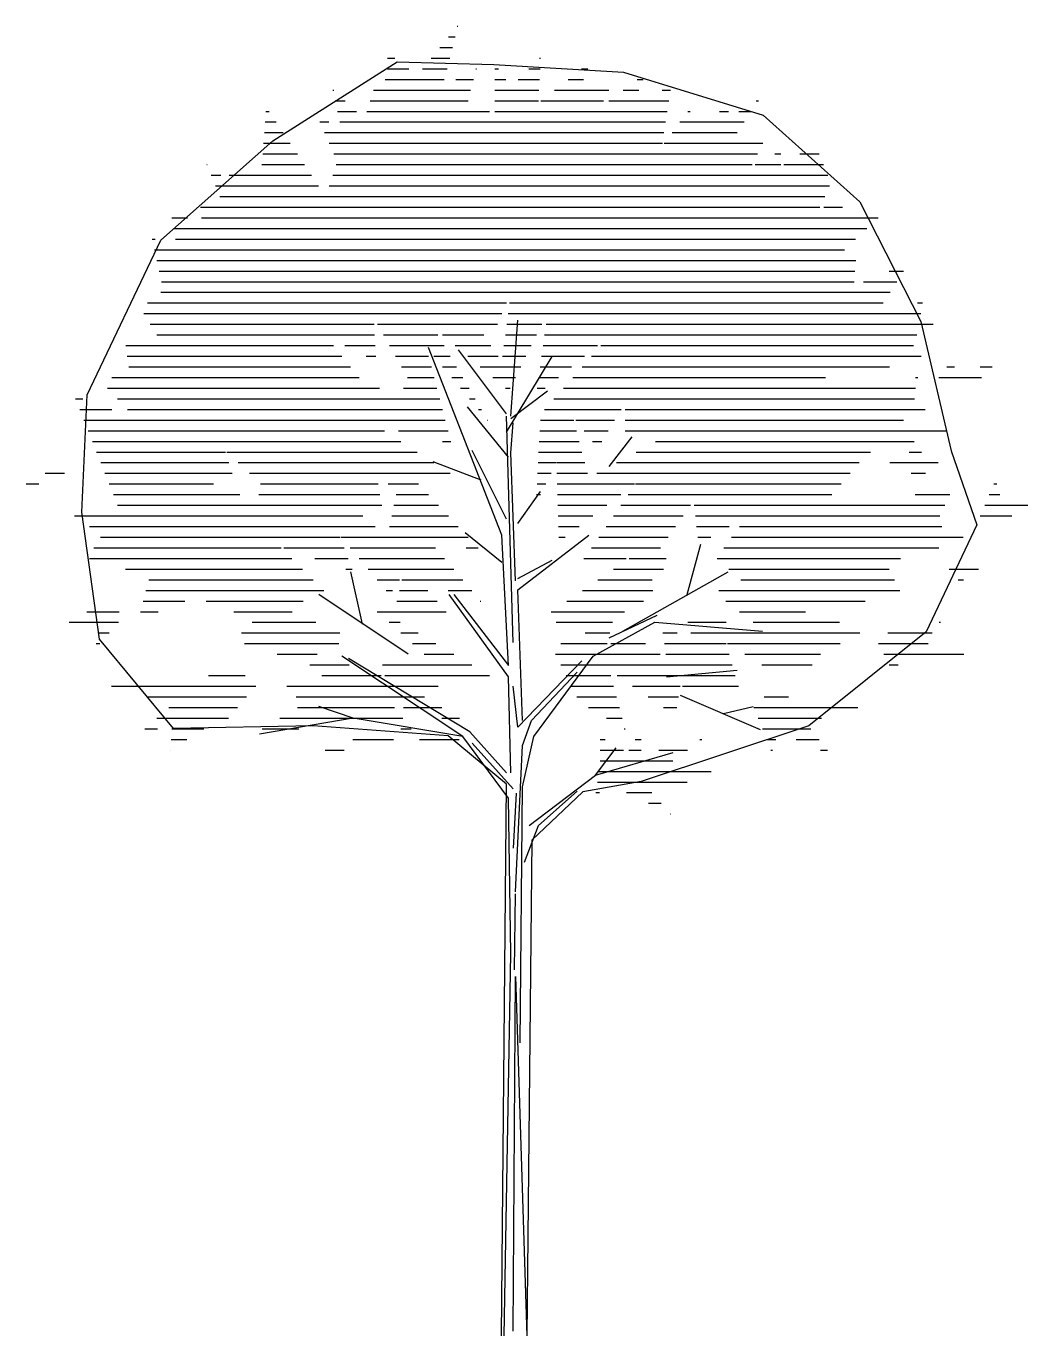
# Model space of a CAD drawing. Extents: x -3.44 to 3.62, y 0 to 9.23.
import ezdxf

# ---------------------------------------------------------------- set-up
doc = ezdxf.new("R2010")
doc.units = 0
doc.header["$LTSCALE"] = 1.2
doc.header["$MEASUREMENT"] = 0

# ---------------------------------------------------------------- blocks, each defined once
blk = doc.blocks.new('*X0')
at = {"color": 0}
for p, q in [((7.465, 14.3), (7.472, 14.3)), ((7.384, 14.2), (7.446, 14.2)), ((7.302, 14.1), (7.42, 14.1)), ((6.81, 14), (6.88, 14)), ((7.22, 14), (7.395, 14)), ((8.238, 14), (8.248, 14)), ((6.788, 13.8), (7.343, 13.8)), ((6.81, 13.9), (7.01, 13.9)), ((7.138, 13.9), (7.369, 13.9)), ((7.453, 13.8), (7.618, 13.8)), ((7.64, 13.9), (7.646, 13.9)), ((7.819, 13.9), (7.852, 13.9)), ((7.819, 13.8), (7.922, 13.8)), ((8.038, 13.8), (8.238, 13.8)), ((8.138, 13.9), (8.243, 13.9)), ((8.506, 13.8), (8.651, 13.8)), ((8.634, 13.9), (8.693, 13.9)), ((9.156, 13.8), (9.211, 13.8)), ((6.296, 13.7), (6.305, 13.7)), ((6.677, 13.7), (7.589, 13.7)), ((7.819, 13.7), (8.233, 13.7)), ((8.379, 13.7), (8.888, 13.7)), ((9.023, 13.7), (9.17, 13.7)), ((9.389, 13.7), (9.468, 13.7)), ((6.318, 13.6), (6.413, 13.6)), ((6.646, 13.6), (7.567, 13.6)), ((7.819, 13.6), (8.228, 13.6)), ((8.251, 13.6), (8.838, 13.6)), ((8.889, 13.6), (9.453, 13.6)), ((10.272, 13.6), (10.294, 13.6)), ((5.668, 13.5), (5.697, 13.5)), ((6.341, 13.5), (6.52, 13.5)), ((6.616, 13.5), (7.767, 13.5)), ((7.819, 13.5), (9.438, 13.5)), ((9.632, 13.5), (9.652, 13.5)), ((9.929, 13.5), (10.013, 13.5)), ((10.112, 13.5), (10.228, 13.5)), ((5.653, 13.3), (5.83, 13.3)), ((5.661, 13.4), (5.763, 13.4)), ((6.175, 13.4), (6.259, 13.4)), ((6.218, 13.3), (9.407, 13.3)), ((6.363, 13.4), (9.422, 13.4)), ((9.483, 13.3), (10.095, 13.3)), ((9.557, 13.4), (10.161, 13.4)), ((5.645, 13.2), (5.896, 13.2)), ((6.261, 13.2), (9.392, 13.2)), ((9.408, 13.2), (10.335, 13.2)), ((5.637, 13.1), (5.963, 13.1)), ((6.304, 13.1), (10.285, 13.1)), ((10.448, 13.1), (10.504, 13.1)), ((10.685, 13.1), (10.865, 13.1)), ((5.113, 13), (5.114, 13)), ((5.63, 13), (6.03, 13)), ((6.329, 13), (10.235, 13)), ((10.263, 13), (10.504, 13)), ((10.535, 13), (10.907, 13)), ((5.153, 12.9), (5.243, 12.9)), ((5.193, 12.8), (6.163, 12.8)), ((5.322, 12.9), (6.096, 12.9)), ((6.263, 12.8), (10.964, 12.8)), ((6.296, 12.9), (10.948, 12.9)), ((5.233, 12.7), (10.918, 12.7)), ((5.053, 12.6), (10.873, 12.6)), ((10.908, 12.6), (11.084, 12.6)), ((4.784, 12.5), (4.931, 12.5)), ((5.062, 12.5), (11.419, 12.5)), ((4.801, 12.4), (11.314, 12.4)), ((4.6, 12.3), (4.626, 12.3)), ((4.621, 12.2), (11.102, 12.2)), ((4.817, 12.3), (11.208, 12.3)), ((4.643, 12.1), (11.21, 12.1)), ((4.665, 12), (11.202, 12)), ((11.522, 12), (11.658, 12)), ((4.687, 11.9), (11.195, 11.9)), ((11.282, 11.9), (11.595, 11.9)), ((4.556, 11.7), (7.928, 11.7)), ((4.68, 11.8), (11.531, 11.8)), ((7.956, 11.7), (11.467, 11.7)), ((11.79, 11.7), (11.835, 11.7)), ((4.519, 11.6), (7.885, 11.6)), ((7.943, 11.6), (8.311, 11.6)), ((8.312, 11.6), (11.82, 11.6)), ((4.581, 11.5), (6.684, 11.5)), ((6.715, 11.5), (7.842, 11.5)), ((7.93, 11.5), (8.261, 11.5)), ((8.299, 11.5), (11.937, 11.5)), ((4.644, 11.4), (6.689, 11.4)), ((6.772, 11.4), (7.283, 11.4)), ((7.328, 11.4), (7.714, 11.4)), ((7.917, 11.4), (8.211, 11.4)), ((8.285, 11.4), (11.782, 11.4)), ((4.351, 11.3), (6.301, 11.3)), ((4.364, 11.2), (6.382, 11.2)), ((6.408, 11.3), (6.694, 11.3)), ((6.608, 11.2), (6.7, 11.2)), ((6.828, 11.3), (7.342, 11.3)), ((6.885, 11.2), (7.196, 11.2)), ((7.244, 11.2), (7.4, 11.2)), ((7.445, 11.3), (7.782, 11.3)), ((7.563, 11.2), (7.851, 11.2)), ((7.89, 11.2), (8.111, 11.2)), ((7.903, 11.3), (8.161, 11.3)), ((8.257, 11.2), (8.661, 11.2)), ((8.271, 11.3), (8.784, 11.3)), ((8.726, 11.2), (11.823, 11.2)), ((8.815, 11.3), (11.751, 11.3)), ((4.378, 11.1), (6.463, 11.1)), ((6.942, 11.1), (7.222, 11.1)), ((7.328, 11.1), (7.459, 11.1)), ((7.681, 11.1), (8.061, 11.1)), ((8.243, 11.1), (8.538, 11.1)), ((8.638, 11.1), (11.525, 11.1)), ((12.065, 11.1), (12.137, 11.1)), ((12.378, 11.1), (12.492, 11.1)), ((4.221, 11), (6.544, 11)), ((6.998, 11), (7.248, 11)), ((7.413, 11), (7.517, 11)), ((7.799, 11), (8.011, 11)), ((8.229, 11), (8.415, 11)), ((8.55, 11), (10.926, 11)), ((11.77, 11), (11.793, 11)), ((11.99, 11), (12.392, 11)), ((4.18, 10.9), (6.735, 10.9)), ((6.961, 10.9), (7.274, 10.9)), ((7.497, 10.9), (7.576, 10.9)), ((7.917, 10.9), (7.961, 10.9)), ((8.216, 10.9), (8.292, 10.9)), ((8.462, 10.9), (11.771, 10.9)), ((3.878, 10.8), (3.948, 10.8)), ((4.274, 10.8), (7.301, 10.8)), ((7.581, 10.8), (7.634, 10.8)), ((8.374, 10.8), (11.76, 10.8)), ((3.918, 10.7), (4.219, 10.7)), ((3.957, 10.6), (7.353, 10.6)), ((4.368, 10.7), (7.327, 10.7)), ((7.666, 10.7), (7.693, 10.7)), ((7.75, 10.6), (7.752, 10.6)), ((8.246, 10.6), (8.559, 10.6)), ((8.285, 10.7), (9.004, 10.7)), ((8.579, 10.6), (8.944, 10.6)), ((9.043, 10.7), (11.86, 10.7)), ((9.043, 10.6), (11.658, 10.6)), ((3.997, 10.5), (6.782, 10.5)), ((6.914, 10.5), (7.379, 10.5)), ((8.241, 10.5), (8.585, 10.5)), ((8.657, 10.5), (8.884, 10.5)), ((9.043, 10.5), (12.057, 10.5)), ((4.037, 10.4), (6.936, 10.4)), ((7.325, 10.4), (7.405, 10.4)), ((8.236, 10.4), (8.611, 10.4)), ((8.736, 10.4), (8.824, 10.4)), ((9.328, 10.4), (11.759, 10.4)), ((4.076, 10.3), (5.289, 10.3)), ((5.3, 10.3), (7.09, 10.3)), ((8.23, 10.3), (8.637, 10.3)), ((9.145, 10.3), (11.349, 10.3)), ((11.711, 10.3), (11.827, 10.3)), ((3.592, 10.1), (3.776, 10.1)), ((4.116, 10.2), (5.319, 10.2)), ((4.155, 10.1), (5.35, 10.1)), ((5.406, 10.2), (7.245, 10.2)), ((5.512, 10.1), (6.702, 10.1)), ((6.702, 10.1), (7.399, 10.1)), ((8.22, 10.1), (8.346, 10.1)), ((8.225, 10.2), (8.396, 10.2)), ((8.4, 10.2), (8.663, 10.2)), ((8.402, 10.1), (8.689, 10.1)), ((8.778, 10.1), (11.156, 10.1)), ((8.962, 10.2), (11.241, 10.2)), ((11.529, 10.2), (11.984, 10.2)), ((11.729, 10.1), (11.865, 10.1)), ((3.415, 10), (3.533, 10)), ((4.195, 10), (5.176, 10)), ((5.618, 10), (6.721, 10)), ((6.815, 10), (7.102, 10)), ((8.215, 10), (8.296, 10)), ((8.405, 10), (9.132, 10)), ((9.141, 10), (11.071, 10)), ((12.508, 10), (12.534, 10)), ((4.234, 9.9), (5.421, 9.9)), ((5.602, 9.9), (6.739, 9.9)), ((6.89, 9.9), (7.195, 9.9)), ((8.21, 9.9), (8.246, 9.9)), ((8.408, 9.9), (9.002, 9.9)), ((9.072, 9.9), (10.986, 9.9)), ((11.767, 9.9), (12.093, 9.9)), ((12.464, 9.9), (12.564, 9.9)), ((4.274, 9.8), (6.758, 9.8)), ((6.87, 9.8), (7.288, 9.8)), ((8.411, 9.8), (8.871, 9.8)), ((9.002, 9.8), (9.658, 9.8)), ((9.692, 9.8), (12.046, 9.8)), ((12.421, 9.8), (12.826, 9.8)), ((3.869, 9.7), (6.579, 9.7)), ((4.011, 9.6), (6.693, 9.6)), ((6.83, 9.6), (7.475, 9.6)), ((6.85, 9.7), (7.382, 9.7)), ((8.414, 9.7), (8.74, 9.7)), ((8.416, 9.6), (8.61, 9.6)), ((8.863, 9.6), (9.517, 9.6)), ((8.933, 9.7), (9.587, 9.7)), ((9.703, 9.7), (11.999, 9.7)), ((9.713, 9.6), (10.021, 9.6)), ((10.116, 9.6), (12.019, 9.6)), ((12.377, 9.7), (12.676, 9.7)), ((4.113, 9.5), (6.365, 9.5)), ((6.375, 9.5), (6.808, 9.5)), ((6.81, 9.5), (7.568, 9.5)), ((8.419, 9.5), (8.479, 9.5)), ((8.794, 9.5), (9.446, 9.5)), ((9.724, 9.5), (9.847, 9.5)), ((10.043, 9.5), (12.219, 9.5)), ((4.052, 9.4), (5.812, 9.4)), ((5.836, 9.4), (6.403, 9.4)), ((6.459, 9.4), (7.261, 9.4)), ((7.549, 9.4), (7.662, 9.4)), ((8.725, 9.4), (9.375, 9.4)), ((9.971, 9.4), (11.99, 9.4)), ((4.011, 9.3), (5.912, 9.3)), ((6.127, 9.3), (6.441, 9.3)), ((6.544, 9.3), (7.346, 9.3)), ((8.655, 9.3), (9.051, 9.3)), ((9.079, 9.3), (9.429, 9.3)), ((9.908, 9.3), (11.63, 9.3)), ((4.349, 9.2), (6.012, 9.2)), ((6.417, 9.2), (6.478, 9.2)), ((6.629, 9.2), (7.432, 9.2)), ((8.933, 9.2), (9.404, 9.2)), ((10.018, 9.2), (11.523, 9.2)), ((12.086, 9.2), (12.361, 9.2)), ((4.54, 9), (6.212, 9)), ((4.567, 9.1), (6.112, 9.1)), ((6.713, 9.1), (6.924, 9.1)), ((6.798, 9), (6.857, 9)), ((6.921, 9), (7.188, 9)), ((6.946, 9.1), (7.517, 9.1)), ((7.38, 9), (7.602, 9)), ((8.641, 9), (9.304, 9)), ((8.787, 9.1), (9.296, 9.1)), ((9.924, 9), (11.623, 9)), ((10.128, 9.1), (11.573, 9.1)), ((12.171, 9.1), (12.222, 9.1)), ((4.514, 8.9), (4.906, 8.9)), ((5.107, 8.9), (6.017, 8.9)), ((6.896, 8.9), (7.275, 8.9)), ((7.679, 8.9), (7.687, 8.9)), ((8.495, 8.9), (9.216, 8.9)), ((9.987, 8.9), (11.299, 8.9)), ((3.985, 8.8), (4.29, 8.8)), ((4.488, 8.8), (4.656, 8.8)), ((5.367, 8.8), (5.915, 8.8)), ((6.714, 8.8), (7.362, 8.8)), ((8.349, 8.8), (9.035, 8.8)), ((10.116, 8.8), (10.736, 8.8)), ((3.818, 8.7), (4.281, 8.7)), ((5.539, 8.7), (6.138, 8.7)), ((6.824, 8.7), (6.93, 8.7)), ((8.395, 8.7), (8.925, 8.7)), ((9.631, 8.7), (9.993, 8.7)), ((10.244, 8.7), (11.058, 8.7)), ((11.994, 8.7), (12.006, 8.7)), ((4.072, 8.5), (4.107, 8.5)), ((4.094, 8.6), (4.194, 8.6)), ((5.439, 8.6), (6.361, 8.6)), ((5.465, 8.5), (6.353, 8.5)), ((6.934, 8.6), (7.097, 8.6)), ((7.044, 8.5), (7.265, 8.5)), ((8.439, 8.5), (8.875, 8.5)), ((8.667, 8.6), (8.9, 8.6)), ((8.907, 8.5), (9.233, 8.5)), ((9.398, 8.6), (9.53, 8.6)), ((9.412, 8.5), (9.991, 8.5)), ((9.661, 8.6), (11.249, 8.6)), ((10.004, 8.5), (11.063, 8.5)), ((11.422, 8.5), (11.89, 8.5)), ((11.511, 8.6), (11.928, 8.6)), ((5.773, 8.4), (6.15, 8.4)), ((7.153, 8.4), (7.433, 8.4)), ((8.389, 8.4), (9.373, 8.4)), ((9.425, 8.4), (10.02, 8.4)), ((10.166, 8.4), (10.877, 8.4)), ((11.472, 8.4), (12.224, 8.4)), ((6.08, 8.3), (6.45, 8.3)), ((6.763, 8.3), (7.601, 8.3)), ((8.439, 8.3), (10.049, 8.3)), ((10.328, 8.3), (10.8, 8.3)), ((11.522, 8.3), (11.607, 8.3)), ((5.129, 8.2), (5.474, 8.2)), ((6.192, 8.2), (6.75, 8.2)), ((6.785, 8.2), (7.769, 8.2)), ((8.489, 8.2), (8.907, 8.2)), ((8.968, 8.2), (10.077, 8.2)), ((4.216, 8.1), (5.572, 8.1)), ((4.553, 8), (5.486, 8)), ((5.865, 8.1), (7.286, 8.1)), ((5.953, 8), (7.156, 8)), ((8.539, 8.1), (8.934, 8.1)), ((8.59, 8), (8.961, 8)), ((9.113, 8.1), (9.559, 8.1)), ((9.258, 8), (9.544, 8)), ((9.58, 8.1), (10.106, 8.1)), ((10.348, 8), (10.578, 8)), ((4.756, 7.9), (5.4, 7.9)), ((5.965, 7.9), (6.876, 7.9)), ((6.96, 7.9), (7.32, 7.9)), ((8.699, 7.9), (8.988, 7.9)), ((9.403, 7.9), (9.528, 7.9)), ((10.253, 7.9), (11.229, 7.9)), ((4.643, 7.8), (5.241, 7.8)), ((5.241, 7.8), (5.315, 7.8)), ((5.798, 7.8), (6.953, 7.8)), ((7.319, 7.8), (7.485, 7.8)), ((8.866, 7.8), (9.015, 7.8)), ((10.292, 7.8), (10.887, 7.8)), ((4.53, 7.7), (4.65, 7.7)), ((4.785, 7.7), (5.083, 7.7)), ((5.632, 7.7), (5.976, 7.7)), ((6.936, 7.7), (7.031, 7.7)), ((9.032, 7.7), (9.042, 7.7)), ((10.332, 7.7), (10.786, 7.7)), ((4.777, 7.6), (4.926, 7.6)), ((6.485, 7.6), (6.867, 7.6)), ((7.109, 7.6), (7.482, 7.6)), ((8.808, 7.6), (8.856, 7.6)), ((9.138, 7.6), (9.194, 7.6)), ((9.745, 7.6), (9.764, 7.6)), ((10.371, 7.6), (10.459, 7.6)), ((10.648, 7.6), (10.864, 7.6)), ((4.768, 7.5), (4.769, 7.5)), ((6.223, 7.5), (6.403, 7.5)), ((8.808, 7.5), (9.027, 7.5)), ((8.808, 7.4), (9.491, 7.4)), ((9.078, 7.5), (9.194, 7.5)), ((9.36, 7.5), (9.627, 7.5)), ((10.41, 7.5), (10.426, 7.5)), ((10.878, 7.5), (10.943, 7.5)), ((8.795, 7.3), (9.851, 7.3)), ((8.782, 7.2), (9.626, 7.2)), ((8.768, 7.1), (8.801, 7.1)), ((9.054, 7.1), (9.292, 7.1)), ((9.261, 7), (9.381, 7)), ((9.469, 6.9), (9.471, 6.9))]:
    blk.add_line(p, q, dxfattribs=at)

msp = doc.modelspace()

# ---------------------------------------------------------------- linework, layer by layer
for p, q in [((-0.0229, 6.478), (0.0256, 7.1549)), ((-0.0873, 5.6396), (-0.6029, 6.9617)), ((-0.0551, 6.4939), (-0.3934, 6.9453)), ((-0.0551, 6.3651), (0.2669, 6.8968)), ((-0.0229, 6.4617), (0.2347, 6.6554)), ((-0.0392, 6.1877), (-0.329, 6.5424)), ((-0.007, 4.8824), (-0.0551, 6.478)), ((-0.0229, 6.2199), (-0.007, 6.4295)), ((0.6701, 6.1232), (0.831, 6.3328)), ((-0.0551, 5.7526), (-0.2968, 6.2362)), ((0.0093, 5.3175), (-0.0229, 6.2199)), ((-0.2324, 6.0266), (-0.5707, 6.1555)), ((0.0256, 5.7204), (0.1866, 5.9458)), ((-0.0873, 5.4463), (-0.3453, 5.656)), ((-0.0392, 4.7209), (-0.0873, 5.6396)), ((0.0256, 5.2531), (0.5249, 5.6396)), ((1.2179, 5.2209), (1.3145, 5.5752)), ((0.0256, 5.3334), (0.2669, 5.4627)), ((-1.07, 5.0113), (-1.1507, 5.3819)), ((0.7666, 4.9627), (1.5077, 5.3819)), ((-0.748, 4.8017), (-1.3761, 5.2209)), ((-0.0392, 4.6406), (-0.4578, 5.2209)), ((-0.4256, 5.2209), (-0.0392, 4.7209)), ((0.0578, 4.3344), (0.0256, 5.2531)), ((0.6701, 4.9146), (1.0084, 5.0757)), ((0.5571, 4.7858), (0.992, 5.0271)), ((0.992, 5.0271), (1.7494, 4.9627)), ((-0.3612, 4.2214), (-1.2151, 4.7858)), ((-0.3131, 4.2536), (-1.1666, 4.7695)), ((0.0256, 4.2858), (0.4764, 4.7536)), ((0.1381, 4.2214), (0.5571, 4.7858)), ((-0.0229, 3.9637), (-0.0392, 4.6406)), ((0.1222, 4.3344), (0.4442, 4.6728)), ((1.0728, 4.6406), (1.5721, 4.6887)), ((0.0256, 4.2858), (-0.007, 4.5762)), ((-1.1344, 4.3502), (-1.3761, 4.431)), ((1.1694, 4.5118), (1.733, 4.2699)), ((1.4755, 4.3825), (1.685, 4.431)), ((-1.1344, 4.3502), (-1.7952, 4.2377)), ((-0.3612, 4.2214), (-1.1344, 4.3502)), ((-0.0551, 3.9637), (-0.3131, 4.2536)), ((0.0578, 4.157), (0.1222, 4.3344)), ((-0.0392, 3.7863), (-0.3612, 4.2214)), ((-0.007, 3.8507), (-0.2968, 4.1733)), ((0.0093, 3.1253), (0.0578, 4.157)), ((0.0578, 3.8671), (0.1381, 4.2214)), ((0.573, 3.9474), (0.7181, 4.1411)), ((0.573, 3.9474), (1.1208, 4.1084)), ((0.1059, 3.5931), (0.573, 3.9474)), ((-0.0229, 2.6902), (-0.0392, 3.7863)), ((-0.0038, 3.4339), (0.0158, 3.8204)), ((0.0415, 2.0619), (0.0578, 3.8671)), ((0.1703, 3.5931), (0.4442, 3.8349)), ((0.0737, 3.3349), (0.1703, 3.5931)), ((0.0028, 2.5763), (0.0093, 3.1113)), ((-0.0714, -0.0015), (-0.0229, 2.6902)), ((-0.007, 0.0307), (0.0093, 2.5292)), ((0.0093, 2.5292), (0.09, -0.0015))]:
    msp.add_line(p, q)
msp.add_lwpolyline([(-0.0894, -0.0018), (-0.0546, 3.8837), (-0.4648, 4.2243), (-1.4167, 4.2967), (-2.4008, 4.2779), (-2.921, 4.9054), (-3.047, 5.801), (-3.0095, 6.6269), (-2.4893, 7.7183), (-1.701, 8.4182), (-0.8241, 8.9732), (-0.1431, 8.9545), (0.7713, 8.9008), (1.7554, 8.5978), (2.4365, 7.9864), (2.8655, 7.1444), (3.08, 6.2327), (3.2597, 5.7125), (2.903, 4.959), (2.0772, 4.2967), (0.8947, 3.9025), (0.4844, 3.8301), (0.1251, 3.4895), (0.0902, -0.0018)])

# ---------------------------------------------------------------- block references
at = {"xscale": 0.75, "yscale": 0.75, "zscale": 0.75}
msp.add_blockref('*X0', (-6, -1.5), dxfattribs=at)

doc.saveas('drawing.dxf')
